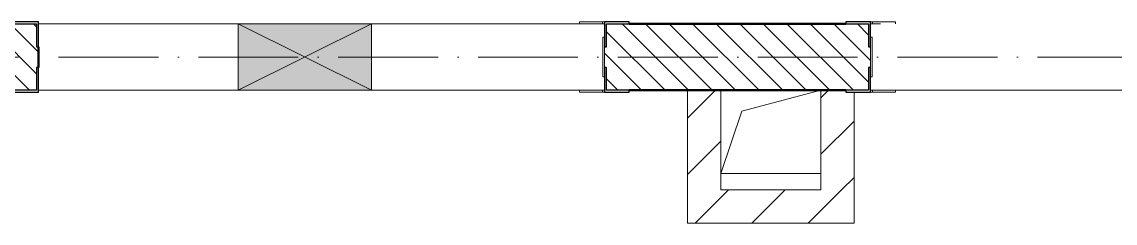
# Model space of a CAD drawing. Header units: millimetres. Extents: x -12989 to 629078, y -109036 to 555275.
# Drawn here: x 97460 to 100744, y 69195 to 69801 of the extents above; entities that cross this region are included whole.
import ezdxf

# ---------------------------------------------------------------- set-up
doc = ezdxf.new("R2010")
doc.units = ezdxf.units.MM
doc.linetypes.add('50_200_ШТРИХ_1Т_ш5_п1_п1_', pattern=[700, 500, -100, 0, -100])
for name, color, linetype, lineweight in [('A-DETL-GENF-OTLN', 7, 'Continuous', 9), ('A-FLOR-____-OTLN', 7, 'Continuous', 9), ('A-GENM-____-MCUT', 7, 'Continuous', 25), ('A-GENM-____-OTLN', 7, 'Continuous', 9), ('A-GENM-____-OTLN-1', 7, 'Continuous', 25), ('A-GLAZ-____-OTLN', 7, 'Continuous', 9), ('A-WALL-____-MCUT-2', 7, 'Continuous', 50), ('A-WALL-____-PATT-1', 7, 'Continuous', 9), ('A-WALL-FNSH-MCUT-1', 7, 'Continuous', 9), ('I-WALL-____-OTLN', 7, 'Continuous', 9), ('S-GRID-____-OTLN-1', 7, '50_200_ШТРИХ_1Т_ш5_п1_п1_', 9)]:
    doc.layers.add(name, color=color, linetype=linetype, lineweight=lineweight)
pattern_1 = [(45, (43259.71, 63713.66), (-84.85281, 84.85281), [])]

# ---------------------------------------------------------------- blocks, each defined once
blk = doc.blocks.new('АР_Перемычка - АР_Перемычка-28357691-АР1_План отверстий 2 этажа в осях 1-64_А-ГГ')
at = {"layer": 'A-GENM-____-OTLN'}
blk.add_line((-250, -100), (-243, -100), dxfattribs=at)
blk = doc.blocks.new('Фахверк_СКБ_Уголок - 200_3960-28268576-АР1_План отверстий 2 этажа в осях 1-64_А-ГГ')
at = {"layer": 'A-GENM-____-MCUT'}
for p, q in [((200, 156), (125, 156)), ((125, 156), (125, 81)), ((131, 81), (131, 150)), ((131, 150), (200, 150)), ((200, 150), (200, 156)), ((125, 81), (131, 81)), ((131, 19), (125, 19)), ((125, 19), (125, -56)), ((131, -50), (131, 19)), ((125, -56), (200, -56)), ((200, -50), (131, -50)), ((200, -56), (200, -50))]:
    blk.add_line(p, q, dxfattribs=at)
blk = doc.blocks.new('154_Стойка_СКБ_Уголок - СМ-2480_200-28346303-АР1_План отверстий 2 этажа в осях 1-64_А-ГГ')
at = {"layer": 'A-GENM-____-MCUT'}
for p, q in [((125, 156), (125, 81)), ((200, 156), (125, 156)), ((131, 81), (131, 150)), ((131, 150), (200, 150)), ((200, 150), (200, 156)), ((125, 81), (131, 81)), ((131, 19), (125, 19)), ((125, 19), (125, -56)), ((131, -50), (131, 19)), ((125, -56), (200, -56)), ((200, -50), (131, -50)), ((200, -56), (200, -50))]:
    blk.add_line(p, q, dxfattribs=at)
blk = doc.blocks.new('Стойка_Влож_Полоса боковая - Полоса-28213942-АР1_План отверстий 2 этажа в осях 1-64_А-ГГ')
at = {"layer": 'A-GENM-____-OTLN'}
for p, q in [((-5, 60), (0, 60)), ((-5, -60), (-5, 60)), ((0, 31), (0, -31)), ((0, -60), (-5, -60))]:
    blk.add_line(p, q, dxfattribs=at)
blk = doc.blocks.new('Стойка_Влож_Уголок_Опорный - Уголок-28213941-АР1_План отверстий 2 этажа в осях 1-64_А-ГГ')
at = {"layer": 'A-GENM-____-OTLN'}
for p, q in [((-212, -6), (-212, 0)), ((0, 0), (0, -6)), ((-212, -75), (-212, -6)), ((-212, -6), (-206, -6)), ((-6, -6), (0, -6)), ((0, -6), (0, -75)), ((-212, -75), (-206, -75)), ((-6, -75), (0, -75))]:
    blk.add_line(p, q, dxfattribs=at)
blk = doc.blocks.new('AR_Отверстие прямоугольное _в плите_ - AR_Отверстие прямоугольное _в плите_-V183-АР1_План отверстий 2 этажа в осях 1-64_А-ГГ')
at = {"layer": 'A-GENM-____-OTLN'}
for p, q in [((-87.5, 62.5), (150, 125)), ((-150, -125), (-87.5, 62.5)), ((-150, -125), (150, -125))]:
    blk.add_line(p, q, dxfattribs=at)
blk = doc.blocks.new('AR_Отверстие прямоугольное _в стене__БезПР - AR_Отверстие прямоугольное _в стене__БезПР-36428632-АР1_План отверстий 2 этажа в осях 1-64_А-ГГ')
at = {"layer": 'A-GLAZ-____-OTLN'}
blk.add_hatch(color=256, dxfattribs=at).paths.add_polyline_path([(-200, -100), (200, -100), (200, 100), (-200, 100)], flags=0)
at = {"layer": 'A-DETL-GENF-OTLN'}
for p, q in [((-200, -100), (-200, 100)), ((-200, 100), (200, 100)), ((200, 100), (-200, -100)), ((-200, 100), (200, -100)), ((200, 100), (-200, 100)), ((-200, 100), (-200, -100)), ((200, 100), (200, -100)), ((200, -100), (200, 100)), ((200, -100), (-200, -100)), ((-200, -100), (200, -100))]:
    blk.add_line(p, q, dxfattribs=at)
at = {"layer": 'A-GLAZ-____-OTLN'}
blk.add_line((200, 100), (-200, 100), dxfattribs=at)
blk = doc.blocks.new('2этаж')
at = {"layer": 'S-GRID-____-OTLN-1', "color": 251, "ltscale": 0.6, "true_color": 0x636466}
blk.add_line((74727.1, 464997), (-20260.4, 464997), dxfattribs=at)

msp = doc.modelspace()

# ---------------------------------------------------------------- hatches: boundary and pattern name
at = {"layer": 'A-WALL-____-PATT-1'}
h = msp.add_hatch(dxfattribs=at)
h.set_pattern_fill('FP_6', color=256, style=0, pattern_type=2)
h.set_pattern_definition([(135, (43259.71, 63713.66), (-35.35534, -35.35534), [])])
h.paths.add_polyline_path([(102609.7115, 69594.7006), (102609.7115, 69794.7006), (102209.7115, 69794.7006), (102209.7115, 69594.7006)], flags=0)
h.paths.add_polyline_path([(99215.7115, 69594.7006), (100003.7115, 69594.7006), (100003.7115, 69663.7006), (100009.7115, 69663.7006), (100009.7115, 69725.7006), (100003.7115, 69725.7006), (100003.7115, 69794.7006), (99215.7115, 69794.7006), (99215.7115, 69725.7006), (99209.7115, 69725.7006), (99209.7115, 69663.7006), (99215.7115, 69663.7006), (99215.7115, 69634.7006)], flags=0)
h.paths.add_polyline_path([(100915.7115, 69594.7006), (101809.7115, 69594.7006), (101809.7115, 69794.7006), (100915.7115, 69794.7006), (100915.7115, 69725.7006), (100909.7115, 69725.7006), (100909.7115, 69663.7006), (100915.7115, 69663.7006), (100915.7115, 69595.4065)], flags=0)
h.paths.add_polyline_path([(97434.7115, 69594.7006), (97503.7115, 69594.7006), (97503.7115, 69663.7006), (97509.7115, 69663.7006), (97509.7115, 69725.7006), (97503.7115, 69725.7006), (97503.7115, 69794.7006), (97109.7115, 69794.7006), (97109.7115, 69594.7006)], flags=0)
h = msp.add_hatch(dxfattribs=at)
h.set_pattern_fill('FP_4', color=256, style=0, pattern_type=2)
h.set_pattern_definition(pattern_1)
h.paths.add_polyline_path([(99559.7115, 69294.7006), (99559.7115, 69594.7006), (99459.7115, 69594.7006), (99459.7115, 69294.7006)], flags=0)
h = msp.add_hatch(dxfattribs=at)
h.set_pattern_fill('FP_4', color=256, style=0, pattern_type=2)
h.set_pattern_definition(pattern_1)
h.paths.add_polyline_path([(99859.7115, 69294.7006), (99959.7115, 69294.7006), (99959.7115, 69588.7006), (99934.7115, 69588.7006), (99934.7115, 69594.7006), (99859.7115, 69594.7006), (99859.7115, 69588.7006)], flags=0)
h = msp.add_hatch(dxfattribs=at)
h.set_pattern_fill('FP_4', color=256, style=0, pattern_type=2)
h.set_pattern_definition(pattern_1)
h.paths.add_polyline_path([(99459.7115, 69194.7006), (99959.7115, 69194.7006), (99959.7115, 69294.7006), (99459.7115, 69294.7006)], flags=0)

# ---------------------------------------------------------------- linework, layer by layer
at = {"layer": 'A-FLOR-____-OTLN'}
msp.add_line((99859.7115, 69344.7006), (99559.7115, 69344.7006), dxfattribs=at)
at = {"layer": 'A-WALL-____-MCUT-2'}
for p, q in [((99934.7115, 69794.7006), (99284.7115, 69794.7006)), ((97509.7115, 69663.7006), (97509.7115, 69725.7006)), ((99284.7115, 69594.7006), (99934.7115, 69594.7006))]:
    msp.add_line(p, q, dxfattribs=at)
at = {"layer": 'A-WALL-FNSH-MCUT-1'}
for p, q in [((99459.7115, 69594.7006), (99459.7115, 69194.7006)), ((99559.7115, 69294.7006), (99559.7115, 69594.7006)), ((99859.7115, 69594.7006), (99859.7115, 69294.7006)), ((99959.7115, 69194.7006), (99959.7115, 69588.7006)), ((99859.7115, 69294.7006), (99559.7115, 69294.7006)), ((99459.7115, 69194.7006), (99959.7115, 69194.7006))]:
    msp.add_line(p, q, dxfattribs=at)
at = {"layer": 'I-WALL-____-OTLN'}
for p, q in [((97509.7115, 69794.7006), (98109.7115, 69794.7006)), ((98509.7115, 69794.7006), (99209.7115, 69794.7006)), ((100009.7115, 69794.7006), (100039.7115, 69794.7006)), ((98109.7115, 69594.7006), (97509.7115, 69594.7006)), ((99209.7115, 69594.7006), (98509.7115, 69594.7006)), ((100909.7115, 69594.7006), (100009.7115, 69594.7006))]:
    msp.add_line(p, q, dxfattribs=at)

# ---------------------------------------------------------------- block references
msp.add_blockref('2этаж', (58851.3748, -395302.2823))
at = {"layer": 'A-GENM-____-OTLN'}
for name, p, rotation in [('Стойка_Влож_Уголок_Опорный - Уголок-28213941-АР1_План отверстий 2 этажа в осях 1-64_А-ГГ', (99209.7115, 69588.7006), 269.9999999999995), ('Стойка_Влож_Уголок_Опорный - Уголок-28213941-АР1_План отверстий 2 этажа в осях 1-64_А-ГГ', (100009.7115, 69800.7006), 89.99999999999955), ('Стойка_Влож_Полоса боковая - Полоса-28213942-АР1_План отверстий 2 этажа в осях 1-64_А-ГГ', (100009.7115, 69694.7006), 180)]:
    msp.add_blockref(name, p, dxfattribs=dict(at, rotation=rotation))
for name, p in [('Стойка_Влож_Полоса боковая - Полоса-28213942-АР1_План отверстий 2 этажа в осях 1-64_А-ГГ', (99209.7115, 69694.7006)), ('AR_Отверстие прямоугольное _в плите_ - AR_Отверстие прямоугольное _в плите_-V183-АР1_План отверстий 2 этажа в осях 1-64_А-ГГ', (99709.7115, 69469.7006)), ('АР_Перемычка - АР_Перемычка-28357691-АР1_План отверстий 2 этажа в осях 1-64_А-ГГ', (100009.7115, 69694.7006))]:
    msp.add_blockref(name, p, dxfattribs=at)
at = {"layer": 'A-GENM-____-OTLN-1', "rotation": 180}
for name, p in [('Фахверк_СКБ_Уголок - 200_3960-28268576-АР1_План отверстий 2 этажа в осях 1-64_А-ГГ', (97634.7115, 69744.7006)), ('154_Стойка_СКБ_Уголок - СМ-2480_200-28346303-АР1_План отверстий 2 этажа в осях 1-64_А-ГГ', (100134.7115, 69744.7006))]:
    msp.add_blockref(name, p, dxfattribs=at)
at = {"layer": 'A-GENM-____-OTLN-1'}
msp.add_blockref('154_Стойка_СКБ_Уголок - СМ-2480_200-28346303-АР1_План отверстий 2 этажа в осях 1-64_А-ГГ', (99084.7115, 69644.7006), dxfattribs=at)
at = {"layer": 'A-GLAZ-____-OTLN', "rotation": 180}
msp.add_blockref('AR_Отверстие прямоугольное _в стене__БезПР - AR_Отверстие прямоугольное _в стене__БезПР-36428632-АР1_План отверстий 2 этажа в осях 1-64_А-ГГ', (98309.7115, 69694.7006), dxfattribs=at)

doc.saveas('drawing.dxf')
